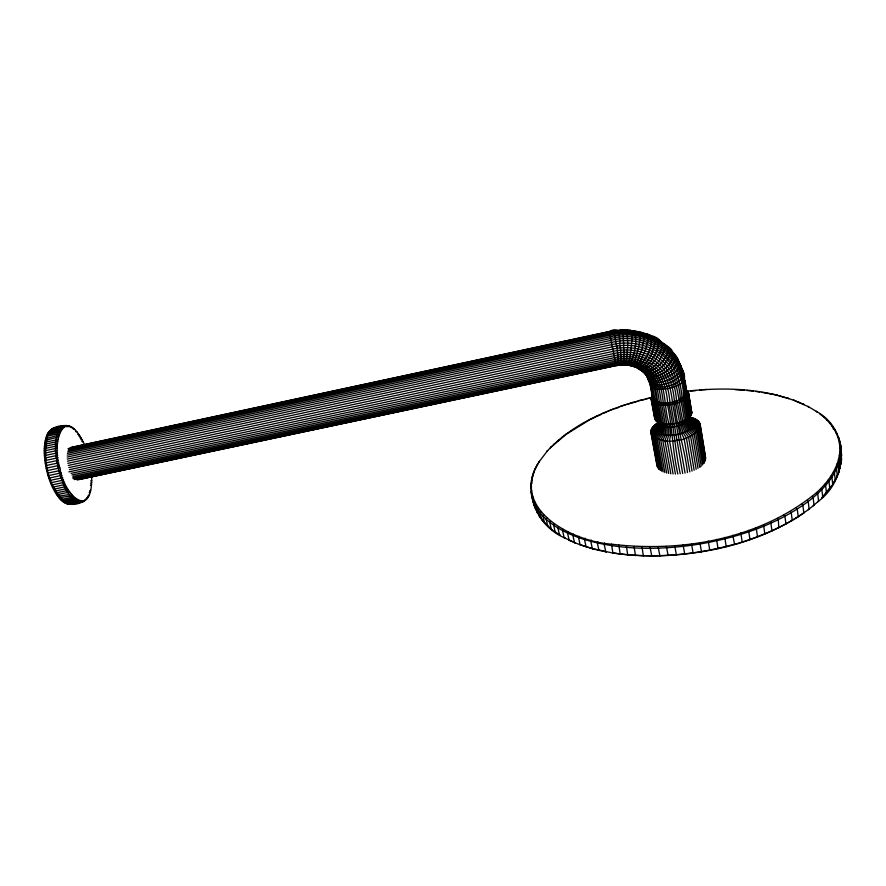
<?xml version="1.0" encoding="UTF-8"?>
<svg xmlns="http://www.w3.org/2000/svg" width="886" height="886" viewBox="0 0 886 886"><rect width="100%" height="100%" fill="white"/><g stroke="black" fill="none" stroke-linecap="round" stroke-linejoin="round"><path stroke-width="1.33" d="M563.097 529.319L562.544 530.548L564.172 537.702L565.091 538.057C536.24 526.55 520.027 487.588 539.496 461.373C508.553 508.863 572.367 541.49 611.573 544.181C682.497 552.698 760.576 538.909 816.682 492.494L817.678 493.546L818.575 501.099L817.8 501.731C847.935 480.046 850.992 430.098 816.239 411.348L817.125 411.835L807.844 406.364L808.663 406.829L793.369 400.029L804.056 404.548L803.248 404.105M90.605 476.491L91.668 475.959C92.875 521.976 63.283 494.964 59.871 467.908C51.078 444.506 63.593 401.624 84.037 443.709M820.945 414.559L820.026 414.05C828.687 420.64 836.085 429.555 838.765 440.287L839.817 440.973C845.51 465.715 826.572 487.643 808.187 501.476C776.668 524.789 738.437 537.293 700.162 543.982C661.897 550.106 621.917 550.627 584.494 539.519C562.499 532.608 537.503 519.772 531.655 495.429L532.353 494.466M685 383.848L683.737 376.262L686.783 392.055C683.549 402.92 656.039 408.557 652.528 396.153M816.682 492.494C830.924 479.581 843.638 460.355 838.765 440.287M666.903 346.116C687.082 356.083 651.575 386.174 642.45 370.791C649.637 379.573 676.926 350.446 664.998 345.651M86.507 499.15C79.485 505.352 66.583 506.991 60.126 499.095C52.518 490.479 48.675 479.226 46.183 468.185C44.134 457.486 42.949 445.968 46.781 435.535C50.004 427.019 61.068 424.294 69.197 426.144M649.992 546.884L651.753 556.009C706.917 555.223 764.097 542.199 809.128 509.051L808.187 501.476L807.257 500.368M679.817 363.847L671.256 351.321L672.186 351.753C682.907 361.765 681.157 370.392 668.332 376.472C662.285 379.507 649.438 384.989 646.813 375.276C649.316 387.016 655.308 391.025 667.49 388.511C677.989 386.85 689.851 381.6 681.965 369.019C690.781 384.757 650.313 395.156 648.419 378.411M648.596 379.396C656.891 388.965 691.9 373.892 677.336 360.768M652.329 397.526C614.674 405.877 574.305 421.769 547.039 451.284L547.626 450.609L538.865 462.115M682.464 369.894C681.555 381.578 655.562 390.56 649.05 380.05M641.962 546.784L643.336 555.644L651.753 556.009M647.777 375.719L650.557 385.41M634.077 546.474L635.428 555.3L643.745 555.899M663.769 402.809L663.481 404.946L666.87 424.117L668.631 426.664L668.786 434.948L667.18 440.741L673.094 473.988M626.38 545.931L627.687 554.725L635.893 555.555M709.797 550.339L708.246 541.069M645.761 398.755L651.011 397.847M689.817 417.228C713.872 422.456 689.452 440.973 676.871 440.143C666.139 444.251 638.452 435.89 657.246 423.176M654.754 416.298C657.19 431.272 685.022 429.522 689.297 416.597L693.528 422.844C692.01 436.455 650.258 442.479 657.91 422.412M618.871 545.156L620.156 553.927L628.218 554.979M652.229 395.654C645.916 413.253 699.408 403.44 685.764 389.397M662.196 402.731L661.764 404.858L665.164 424.017L667.213 426.576L667.092 434.838L664.91 440.597L670.846 473.811M611.573 544.181L612.835 552.908L620.721 554.182M659.228 423.508L657.534 431.105L652.207 435.547L658.243 468.439L659.151 469.425L653.115 436.488L658.22 431.803L659.804 424.095L658.508 422.234L656.659 429.555L651.066 433.464M639.238 400.494L644.388 399.486M604.518 542.985L604.186 544.336L605.747 551.679L606.412 551.956L593.111 548.899L580.131 544.768L578.525 537.525L578.99 536.24M658.054 422.013L656.504 427.86L650.878 431.205L657.556 467.376M660.701 402.576L660.125 404.692L663.536 423.829L665.862 426.421L665.464 434.649L662.75 440.32L668.708 473.501M597.707 541.59L597.352 542.93L598.914 550.239L599.623 550.527M591.172 539.995L590.774 541.324L592.357 548.611L593.111 548.899M627.598 404.37L632.803 402.355M838.477 471.906L839.12 469.857M718.07 548.622L716.541 539.341M584.937 538.212L584.494 539.519L586.089 546.773L586.886 547.083M625.726 364.345C630.278 364.91 629.824 353.813 631.02 350.169C631.364 343.702 633.014 336.481 630.334 330.378L621.618 330.002L617.077 330.855L625.793 329.991L634.487 330.877C637.411 341.852 634.963 355.596 628.949 365.209L622.072 364.722L616.069 365.453L79.386 479.326M626.48 404.359L620.255 406.475M650.091 379.629L649.715 382.708M657.977 402.045L657.168 404.094L660.591 423.209L663.415 425.889L662.529 433.996L658.83 439.445L664.832 472.548M573.364 534.103L572.865 535.365L574.482 542.575L580.95 545.078M836.905 476.015L839.064 472.127L838.245 464.707L837.159 463.854M568.059 531.788L567.527 533.04L569.155 540.216L575.335 542.908L564.172 537.702M656.792 401.668L655.873 403.684L659.295 422.777L662.329 425.535L661.233 433.553L657.113 438.847L663.127 471.906M558.479 526.705L557.903 527.912L559.542 535.033L560.484 535.41L551.336 529.285L549.685 522.219L550.317 521.057M726.243 546.684L724.748 537.392M614.164 408.723L608.195 411.082M832.508 484.299L837.37 476.269L836.55 468.827L835.465 467.952M554.215 523.947L553.617 525.132L555.256 532.22L556.22 532.619M655.718 401.214L654.71 403.196L658.143 422.268L661.366 425.103L660.081 433.044L655.585 438.149L661.598 471.175M685.875 394.946L687.602 396.352L690.792 415.534L688.511 419.521L692.597 426.365L698.988 429.256L704.459 462.514L703.584 463.743L698.102 430.452L691.933 427.251L687.946 420.252L691.623 413.762L687.957 391.368L686.207 390.383L686.761 391.811L688.555 392.93L691.767 412.887L687.248 420.983L691.091 428.137L696.994 431.637L702.498 464.951M689.939 416.198L691.767 412.887L688.344 392.133L686.561 391.08M546.773 518.055L546.13 519.185L547.781 526.229L551.435 528.931M82.01 501.41L84.48 500.9L88.666 496.071M543.605 514.932L542.941 516.051L544.591 523.061L548.788 526.649M602.38 413.563L606.777 412.034M540.803 511.72L540.128 512.806L541.778 519.794L545.61 523.504M654.001 400.151L652.838 402.022L656.271 421.06C666.361 426.919 680.293 424.095 689.275 417.295L686.063 398.091L684.457 396.529M734.306 544.536C758.494 537.038 782.847 527.624 803.846 512.916L802.893 505.319L801.985 504.189M538.367 508.409L537.691 509.472L539.33 516.427L542.808 520.248M596.71 416.143L596.4 416.619L600.963 414.548M77.735 479.858L616.246 365.608L622.349 364.932L623.556 361.554L624.076 354.422L623.212 335.13L621.894 330.135L617.243 330.412M536.318 505.02L535.62 506.061L537.27 512.983L538.311 513.492M653.37 399.531L652.14 401.347L655.585 420.363L660.524 424.627L659.073 432.457L654.245 437.363L660.269 470.344M534.623 501.565L533.926 502.572L535.565 509.472L536.628 509.993L535.299 506.438M550.893 447.109L550.339 447.773L566.099 434.328L591.217 418.834M532.608 499.028L533.306 498.032M820.824 488.474L821.831 489.493L822.729 497.035L821.92 497.677L831.876 485.329M651.62 400.616L652.893 398.866M531.766 490.844L531.068 491.785L534.247 505.906M742.224 542.188L740.785 532.885M530.847 488.108L531.545 487.189M651.276 399.852L652.572 398.168L649.936 383.527L650.102 384.491M530.969 484.398L531.666 483.512M570.639 431.15L571.082 430.585M532.143 479.813L531.456 480.677L531.988 482.936M652.417 397.437L651.11 399.054L654.721 418.834M532.276 476.956L532.951 476.114M566.099 434.328L566.575 433.741M533.438 473.224L534.103 472.415M561.79 437.584L562.289 436.986M534.923 469.502L535.587 468.716M536.739 465.803L537.381 465.039M557.726 440.907L558.235 440.298M652.428 396.673L651.132 398.224L655.064 419.621L658.796 422.888L657.013 430.352L651.52 434.528M553.894 444.307L554.437 443.676M651.321 397.371L652.605 395.898M749.977 539.652L748.57 530.337M624.408 364.932L625.782 362.784L626.723 358.365L627.764 345.341L627.233 333.601L626.435 330.567L625.45 330.146L641.42 332.582L654.51 337.599C656.891 346.326 646.669 369.174 636.768 367.446L641.309 370.259C649.349 369.54 654.278 361.189 658.409 355.076C665.696 345.429 661.377 337.721 649.648 335.174L645.218 333.8L645.905 333.701C660.148 334.786 643.181 371.289 633.756 366.494L632.936 365.176M616.069 365.453L622.614 364.833M757.53 536.916L756.157 527.613M629.093 330.832L630.334 330.378M764.873 534.014L763.533 524.7M840.293 464.785L841.202 463.932L840.393 456.556L839.308 455.769M839.43 468.838L840.338 468.007L839.529 460.609L838.444 459.79M771.972 530.935L770.665 521.632M818.575 501.099L813.293 505.718L814.046 505.12L813.126 497.544L812.163 496.47M778.816 527.713L778.296 519.639L777.531 518.399M49.66 430.928L51.709 429.134L61.688 426.963L64.523 425.601L66.118 426.033M48.852 431.859L50.834 429.92L60.835 427.75L62.518 428.137M834.39 481.187L835.265 480.433L834.435 472.969L833.361 472.061M48.099 432.933L50.015 430.862L60.038 428.68L61.732 429.057M785.373 524.335L785.937 523.859L784.918 516.25L784.121 515.032M47.412 434.162L49.251 431.958L59.284 429.776L61.001 430.131M84.801 500.479L83.583 501.487L69.617 504.367L67.004 503.713M86.119 499.239L87.282 498.275M83.882 500.9L82.642 501.93L70.703 504.411L68.089 503.924M86.85 498.187L88.002 497.245M828.964 489.471L829.817 488.773L828.953 481.264L827.912 480.301M46.781 435.535L48.553 433.21L58.598 431.028L60.326 431.36M82.919 501.177L81.656 502.207C67.27 500.656 62.773 482.416 58.753 470.865C55.851 456.855 51.765 439.057 61.688 426.963L63.349 427.373M791.63 520.824L792.239 520.326L791.231 512.717L790.401 511.532M825.641 493.591L826.472 492.915L825.597 485.395L824.567 484.398M80.637 502.318L81.922 501.288M797.566 517.202L798.22 516.671L797.234 509.073L796.359 507.911M46.216 437.042L47.335 436.145L57.424 433.963L59.174 434.229M814.046 505.12L808.409 509.627L809.128 509.051M88.146 495.673L89.264 494.776M79.574 502.273L80.881 501.232M803.159 513.459L803.846 512.916M45.718 438.681L56.925 435.635L58.697 435.868M79.818 501.011L78.489 502.052L68.521 504.145L65.885 503.337M78.732 500.634L77.381 501.675L67.38 503.769C47.412 488.651 41.93 457.984 47.91 434.605L57.978 432.423L59.716 432.722M89.187 492.638L90.283 491.796M45.297 440.453L56.516 437.429L58.299 437.64M77.625 500.103L76.24 501.122L66.24 503.226L64.756 502.805M89.608 490.944L90.704 490.135M44.942 442.335L57.955 439.522M76.506 499.405L75.1 500.413L65.066 502.517L63.615 502.107M75.365 498.541L73.937 499.538L63.892 501.653L62.452 501.255M44.665 444.329L57.701 441.516M50.524 430.164L52.628 428.514L66.594 425.524L68.144 425.945M74.225 497.533L72.774 498.508L62.707 500.623L61.289 500.258M74.612 502.971L71.744 504.289L69.141 503.968M44.466 446.433L57.512 443.609M90.461 485.24L91.524 484.542M73.084 496.37L71.611 497.323L61.522 499.449L60.126 499.095M71.954 495.052L70.448 495.983L58.974 497.788M90.605 483.158L91.668 482.505M44.344 448.626L57.402 445.802M70.825 493.602L69.296 494.51L57.834 496.348M90.671 480.998L91.734 480.389M44.3 450.896L57.38 448.072M69.717 492.007L56.704 494.765M68.621 490.29L55.596 493.048M44.333 453.233L57.424 450.42M651.609 428.857L657.578 425.225L652.329 427.683M67.557 488.452L54.511 491.209M590.873 419.333L595.303 417.162M44.455 455.637L57.546 452.824M66.516 486.503L53.459 489.26M65.52 484.443L52.451 487.211M44.643 458.095L57.745 455.282M653.248 426.509L658.265 424.35M656.061 401.38C656.271 385.676 647.843 368.853 631.452 365.386L631.895 365.907C639.072 368.853 641.608 357.579 644.244 353.027C645.916 347.124 649.759 339.737 646.503 333.9L641.42 332.582M64.556 482.283L51.477 485.063M654.389 425.369L657.944 423.951M44.909 460.587L58.022 457.774M63.637 480.046L50.546 482.826M615.172 408.712L618.849 407.361M655.729 424.25L657.921 423.453M62.773 477.72L49.671 480.511M45.264 463.101L58.376 460.299M651.498 337.212L653.259 336.868L654.51 337.599M61.954 475.339L48.852 478.13M633.556 330.877L638.584 331.641C641.697 338.374 638.54 346.481 637.167 353.403C635.273 357.302 634.409 367.457 628.041 365.076L627.676 364.578L629.581 364.921M53.359 428.813L52.374 429.101L53.592 428.06L65.542 425.479L67.114 425.911M632.682 402.765L637.854 401.258M45.684 465.637L58.797 462.835M61.2 472.902L48.088 475.693M70.171 503.846L71.157 503.58M60.503 470.422L47.39 473.224M46.183 468.185L59.296 465.371M637.532 331.608L642.594 332.649C645.706 338.552 642.405 345.928 641.043 352.008C638.695 356.504 637.167 367.978 629.99 365.431L630.467 365.652M59.871 467.908L46.748 470.71M66.306 426.62L70.271 426.509M70.924 447.441L609.136 331.53C622.88 324.464 618.184 340.656 620.488 347.888C620.134 351.299 622.692 364.168 619.812 364.356M70.105 447.795L609.236 331.696L616.246 365.608M75.421 446.987L84.879 444.949M87.581 444.362L122.711 436.809M149.723 430.984L155.128 429.821M157.83 429.245L167.288 427.207M169.99 426.62L175.395 425.457M178.097 424.881L209.174 418.192M232.143 413.241L237.548 412.079M240.25 411.492L245.655 410.329M252.41 408.878L257.815 407.715M260.517 407.128L299.701 398.7M322.67 393.749L328.075 392.587M334.83 391.136L340.235 389.973M342.937 389.386L360.491 385.609M363.194 385.022L390.217 379.208M405.079 376.007L410.484 374.844M425.346 371.644L430.751 370.481M437.507 369.03L442.911 367.867M445.614 367.28L480.744 359.716M507.767 353.902L513.171 352.739M519.927 351.277L525.332 350.114M528.034 349.538L533.438 348.375M536.141 347.788L545.599 345.75M548.301 345.175L571.271 340.224M68.012 448.704L609.413 332.15L626.435 330.567M68.731 449.302L609.634 332.892C628.65 328.75 649.704 332.593 665.032 344.898C665.176 355.862 649.482 378.975 637.3 367.989M68.178 450.442L609.911 333.9C632.659 328.828 658.652 335.694 673.593 354.178M67.757 451.805L610.232 335.174C637.654 328.673 670.414 341.221 681.323 368.377M67.436 453.388L610.609 336.68C648.297 327.565 686.561 354.123 686.34 394.137L688.112 395.477L691.302 414.637L688.931 418.779L693.096 425.468L699.641 428.049L705.09 461.285M67.258 455.138L611.008 338.397C648.253 329.393 685.941 355.696 685.675 395.211M67.192 457.043L611.451 340.29C648.12 331.442 685.055 357.401 684.745 396.263M67.281 459.07L611.905 342.339C647.887 333.657 683.903 359.229 683.538 397.305L685.055 398.933L688.278 418.148L686.417 421.703L690.094 429.001L695.665 432.789L701.203 466.125L699.696 467.254L694.137 433.896L688.954 429.832L685.454 422.389L687.126 418.978L683.892 399.752L682.464 398.047M67.48 461.163L612.37 344.488C628.373 341.044 645.894 343.757 659.45 353.137C674.6 362.872 680.946 381.058 682.087 398.29M67.812 463.312L612.846 346.714C628.329 343.391 645.274 346.016 658.409 355.076C673.227 364.589 679.296 382.409 680.415 399.221M68.266 465.46L613.322 348.984C629.315 345.529 646.99 348.73 659.915 359.029C679.34 373.515 677.502 400.217 682.896 421.193L681.943 424.239L684.745 432.058L688.522 436.887L694.159 470.278M68.831 467.586L613.788 351.233C628.108 348.165 643.779 350.579 655.939 358.963C670.015 367.934 675.431 384.967 676.539 400.826M69.496 469.635L614.22 353.448C627.919 350.502 642.915 352.816 654.544 360.823C668.232 369.528 673.294 386.13 674.401 401.48M68.898 471.861L614.64 355.563C627.698 352.772 642.007 354.976 653.093 362.607C667.169 371.4 671.123 388.721 672.651 404.071L685.088 473.069M71.09 473.368L615.017 357.567C627.443 354.898 641.043 357.003 651.609 364.257C664.467 372.375 668.808 388.123 669.905 402.41M71.976 474.996L615.349 359.406C627.155 356.881 640.069 358.874 650.102 365.752C662.562 373.604 666.527 388.91 667.634 402.676M72.929 476.424L615.648 361.056C627.653 358.476 640.91 360.868 650.634 368.565C668.852 382.154 662.374 408.291 670.104 426.664L670.547 434.971L669.528 440.774L675.42 474.054M72.541 477.919L615.881 362.485C626.502 360.214 638.13 362.009 647.157 368.188C658.841 375.509 662.097 390.028 663.237 402.798M73.527 478.872L616.058 363.67C626.147 361.521 637.189 363.216 645.772 369.097C657.102 376.173 660.026 390.327 661.189 402.643M74.513 479.57L616.18 364.6C625.793 362.551 636.303 364.168 644.465 369.75C655.485 376.628 658.099 390.449 659.284 402.344L658.597 404.437L662.008 423.563L664.589 426.188L663.946 434.361L660.712 439.943L666.693 473.08M76.805 479.714L616.246 365.242C625.427 363.282 635.472 364.833 643.28 370.171C654.012 376.86 656.36 390.394 657.567 401.923M617.841 364.589C619.17 357.224 615.969 340.855 613.433 330.921L609.236 331.696M610.421 331.84L613.068 331.353M54.6 427.761L56.704 427.672M617.653 330.4L613.433 330.921M686.129 391.235C722.145 387.26 759.745 387.846 794.111 400.45M690.404 391.136L695.898 390.604M689.463 417.683L691.711 417.671M638.031 367.535C645.562 374.988 665.718 342.328 655.839 338.795L653.569 337.533M624.741 364.833L622.072 364.722M689.751 418.137L693.45 418.236M735.181 389.685L744.351 390.272M691.025 418.679L695.023 418.89M624.076 364.722L626.856 364.954M626.435 330.677L634.874 331.331L643.059 333.103M662.13 343.17C667.125 344.255 669.96 349.726 673.36 353.182M696.407 419.643L690.737 419.167L693.528 422.844L700.184 424.538L705.599 457.663M81.877 441.593L83.107 441.704M746.953 390.482L753.355 391.158L752.845 390.804M697.603 420.485L691.623 419.798L690.061 417.516M626.07 364.844L628.949 365.209M80.881 439.633L82.132 439.788M755.869 391.49L759.634 392L759.092 391.634M612.835 552.908C653.392 558.933 695.089 555.057 734.516 544.203L732.833 535.244M692.354 420.485L698.578 421.393M79.862 437.784L81.135 437.972M762.093 392.398L770.587 393.938M78.81 436.034L80.105 436.255M613.455 553.174L592.357 548.611L580.131 544.768M628.041 365.076L634.996 366.704M77.735 434.395L79.053 434.649M75.531 431.493L76.883 431.803M73.272 429.101L74.679 429.455M62.596 426.343L64.235 426.764M778.772 395.798L788.817 398.634L788.108 398.235M63.537 425.889L65.154 426.321M72.143 428.126L73.571 428.503M72.464 427.683L67.668 425.723M700.239 425.69L693.561 423.696L689.33 417.306M649.648 335.174L650.302 335.384M569.155 540.216L570.041 540.56M635.063 366.649L636.17 367.457M633.756 366.494L634.321 366.738M641.309 370.259L638.418 368.343M635.55 367.192L637.964 368.277M650.069 335.794L652.439 336.901M673.526 354.334C688.931 365.641 653.536 387.415 646.016 374.8L650.402 382.708L653.768 399.951M642.859 371.611C653.347 379.629 670.89 360.923 670.802 350.247L660.015 340.922L665.032 344.898M533.283 502.273L534.347 502.838M685.022 389.131L686.65 390.006M653.259 336.868L658.043 339.56M798.43 401.989L799.194 402.421M823.526 416.896L824.456 417.428M826.716 419.886L827.668 420.429M678.864 364.146L681.168 366.328L682.685 370.869M829.584 422.987L830.57 423.563M782.648 396.585L783.324 396.983M832.131 426.232L833.128 426.819L833.394 429.201M777 395.112L777.642 395.499L771.185 393.794M834.324 429.588L835.343 430.197M836.174 433.044L837.204 433.686M837.658 436.621L838.699 437.285L838.964 439.7M656.725 338.784L661.41 341.741M765.205 392.631L765.781 392.996M686.783 392.564L688.588 393.749M839.496 444.052L840.559 444.761L841.7 455.947M839.828 447.884L840.903 448.626M686.65 393.34L688.444 394.602M839.773 451.794L840.847 452.558L841.656 459.912M639.98 369.34C651.11 375.531 653.713 389.153 654.787 400.716L653.691 402.643L657.135 421.692M659.882 555.899L658.143 546.74M640.877 368.587L641.464 370.437L643.48 372.231M663.946 343.558L664.589 344.122M669.661 348.851L670.348 349.449M672.186 351.753C685.122 362.994 653.037 385.244 644.93 373.383L644.753 372.375M830.835 476.192L831.899 477.122L832.751 484.609M685.243 395.743L686.916 397.227L690.116 416.42M643.557 371.035L644.798 373.515M641.464 370.437L642.062 371.024M668.099 555.544L666.394 546.374M644.155 372.884L646.016 374.889M690.559 409.72L691.733 412.045M645.362 374.224L646.448 375.642M681.279 398.766L682.585 400.527L685.842 419.765L684.38 423.043L687.669 430.618L692.431 434.96L698.013 468.329M706.607 389.463L699.785 389.895M676.406 554.968L674.722 545.765M689.485 416.254L692.918 421.227L699.342 422.389L699.995 426.354M689.817 416.929L693.306 422.013L699.885 423.442L705.666 458.848M679.961 399.442L681.157 401.269L684.424 420.507L683.206 423.663L686.262 431.36L690.548 435.967L696.163 469.347M689.197 418.037L693.428 424.571L700.062 426.864L705.5 460.055M677.281 358.664L677.768 359.506M675.21 355.452L675.686 356.272M676.539 357.999L679.894 364.744L683.649 375.542M646.99 376.273L647.433 377.137M647.854 377.813L648.297 378.676M684.745 554.16L683.095 544.934M677.059 400.649L681.268 421.825L680.592 424.759L683.128 432.689L686.362 437.739L692.032 471.119M679.097 362.02L681.389 367.302M675.475 401.17L679.562 422.389L679.174 425.225L681.434 433.254L684.092 438.492L689.795 471.873M680.658 365.475L681.533 367.834M673.847 401.624L674.479 403.651C676.959 427.063 684.789 449.058 687.47 472.526M693.118 553.108L691.501 543.871M683.505 373.538L683.715 374.501M684.247 377.159L684.468 378.123M682.995 372.652L686.716 393.085M699.885 542.586L701.479 551.834M651.609 432.656L651.121 430.042L656.692 426.986L657.933 422.744L656.493 428.724L650.856 432.357L657.102 466.269M650.291 383.76L653.026 399.099M652.063 401.424L652.55 404.138M653.037 406.84L654.267 413.596M677.812 473.988C672.43 450.21 672.363 426.365 667.069 402.72M682.663 473.489L670.48 402.322M680.238 473.8C675.276 450.852 674.024 427.55 668.941 404.68L668.764 402.565M685.421 386.374L685.842 388.899M532.53 496.138L532.685 498.608"/></g></svg>
